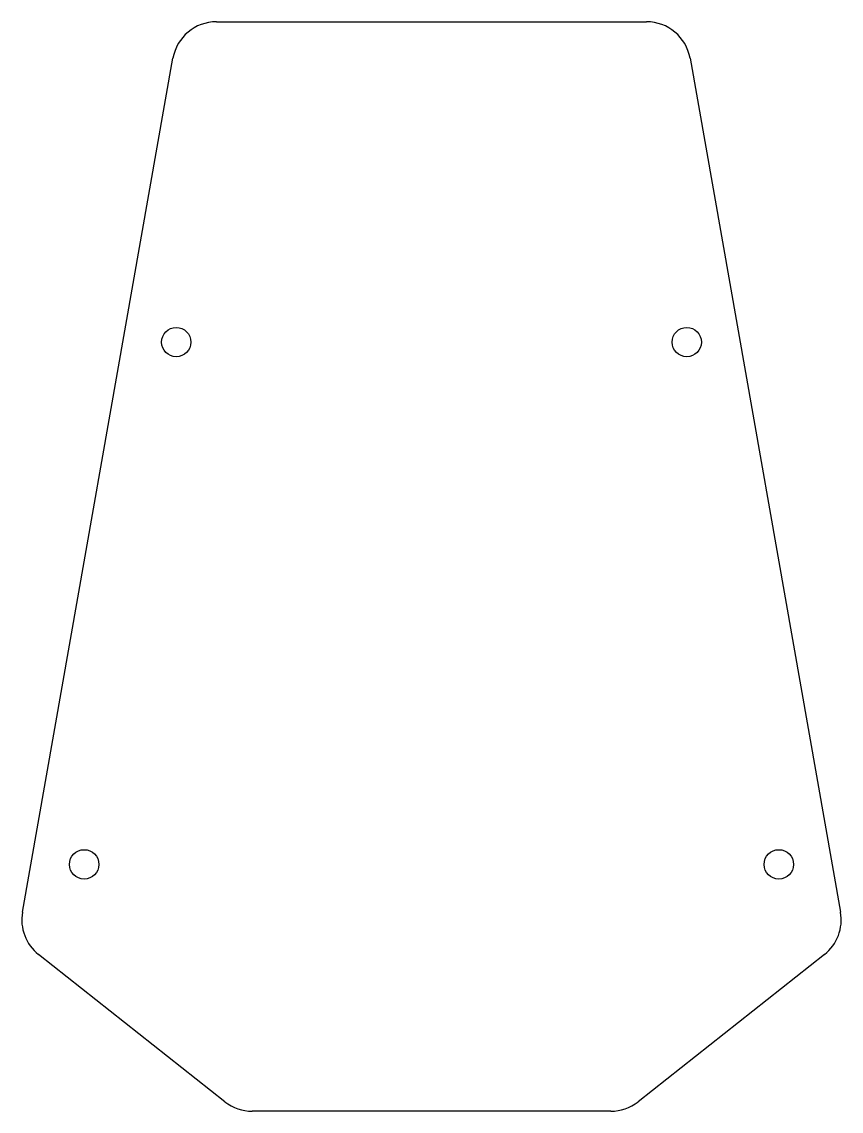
# Model space of a CAD drawing. Header units: millimetres. Extents: x 183.8 to 239.5, y -159.6 to -85.5.
import ezdxf

# ---------------------------------------------------------------- set-up
doc = ezdxf.new("R2010")
doc.units = ezdxf.units.MM

msp = doc.modelspace()

# ---------------------------------------------------------------- linework, layer by layer
for p, q in [((197.047, -85.549), (226.298, -85.549)), ((183.858, -146.07), (194.093, -88.028)), ((229.253, -88.028), (239.487, -146.07)), ((197.629, -158.958), (184.953, -148.945)), ((238.392, -148.945), (225.716, -158.958)), ((223.857, -159.604), (199.489, -159.604))]:
    msp.add_line(p, q)
for centre in [(194.316, -107.323), (229.03, -107.323), (188.056, -142.825), (235.29, -142.825)]:
    msp.add_circle(centre, 1)
for centre, start, end in [((197.047, -88.549), 90, 170), ((226.298, -88.549), 10, 90), ((186.813, -146.591), 170, 231.69543), ((236.533, -146.591), 308.30457, 10), ((199.489, -156.604), 231.69543, 270), ((223.857, -156.604), 270, 308.30457)]:
    msp.add_arc(centre, 3, start, end)

doc.saveas('drawing.dxf')
